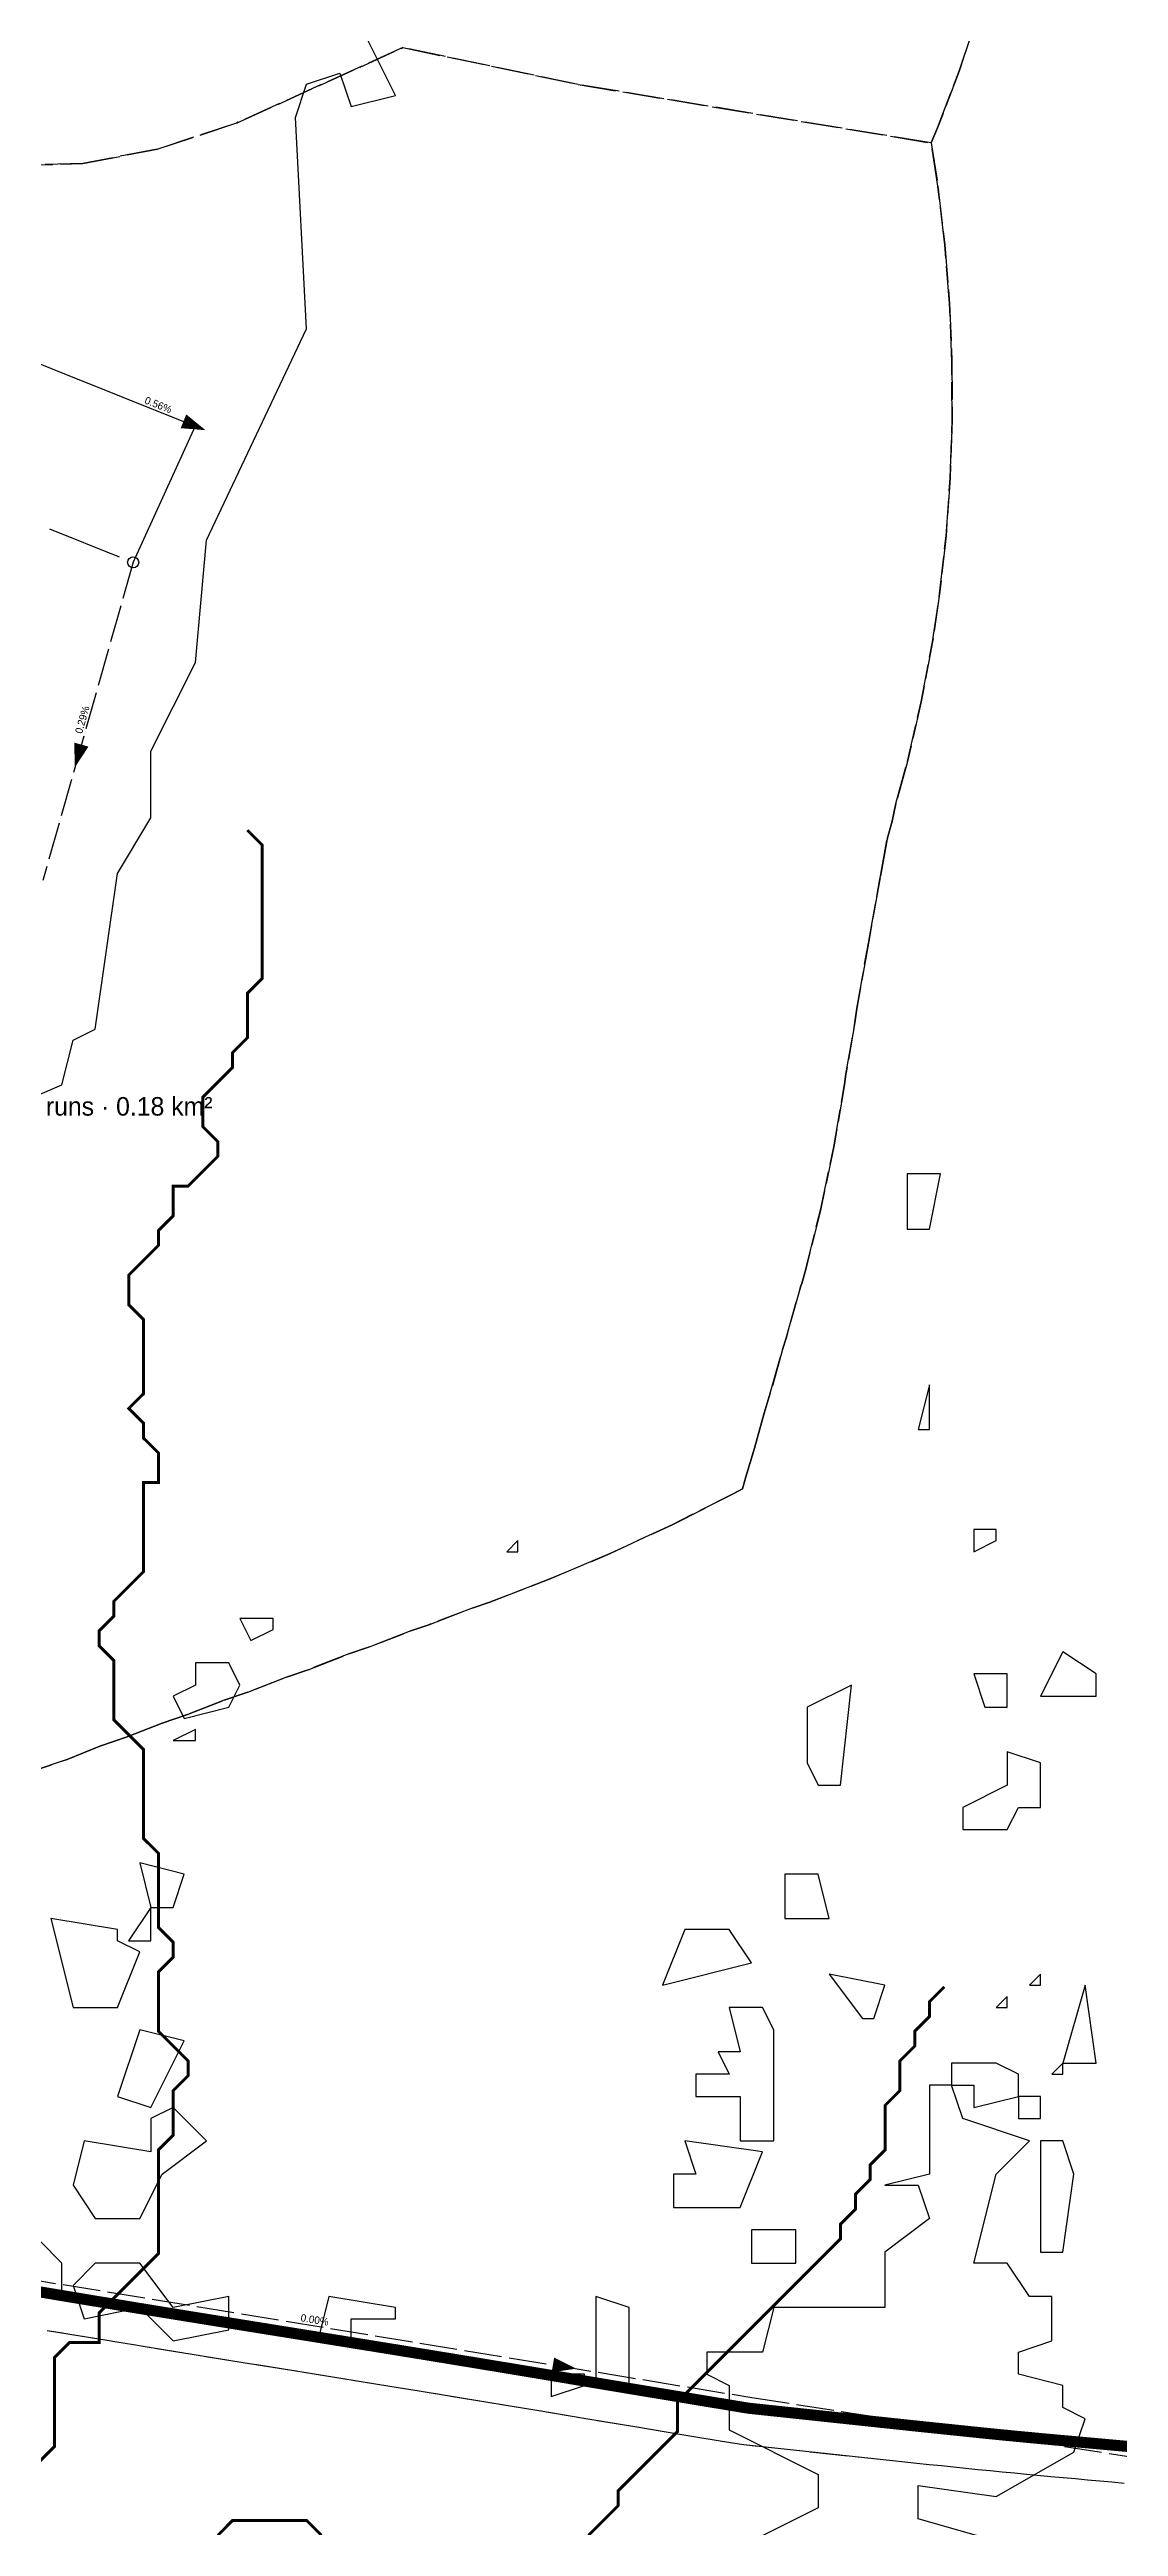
# Model space of a CAD drawing. Header units: metres. Extents: x 442821 to 452274, y 2561971 to 2571293.
# Drawn here: x 449506 to 449795, y 2567635 to 2568303 of the extents above; entities that cross this region are included whole.
import ezdxf
from ezdxf.enums import TextEntityAlignment as Align

# ---------------------------------------------------------------- set-up
doc = ezdxf.new("R2010")
doc.units = ezdxf.units.M
doc.header["$LTSCALE"] = 8
doc.linetypes.add('DASHDOT', pattern=[3.556, 2.54, -0.508, 0, -0.508])
doc.linetypes.add('DASHED', pattern=[1.524, 1.27, -0.254])
for name, color, linetype in [('A_ARROWS', 7, 'Continuous'), ('A_CATCH_LABEL', 7, 'Continuous'), ('A_CATCHMENTS', 7, 'Continuous'), ('A_ENVELOPE', 3, 'Continuous'), ('A_GRADIENT', 8, 'Continuous'), ('A_JUNCTIONS', 8, 'Continuous'), ('A_MAIN_PIPE', 5, 'Continuous'), ('A_RUNS', 7, 'Continuous'), ('A_STREAMS', 5, 'Continuous'), ('A_WADI', 4, 'Continuous')]:
    doc.layers.add(name, color=color, linetype=linetype)

msp = doc.modelspace()

# ---------------------------------------------------------------- linework, layer by layer
at = {"layer": 'A_ARROWS', "color": 2}
for points in [[(449548.53, 2568200.66), (449541.84, 2568201.21), (449543.34, 2568204.92)], [(449513.28, 2568109.66), (449513.11, 2568116.36), (449516.96, 2568115.27)]]:
    msp.add_solid(points, dxfattribs=at)
at = {"layer": 'A_ARROWS', "color": 1}
msp.add_solid([(449648.56, 2567677.52), (449641.92, 2567676.58), (449642.57, 2567680.53)], dxfattribs=at)
at = {"layer": 'A_CATCHMENTS', "color": 1, "linetype": 'DASHED'}
for points in [[(449497.33, 2567837.26), (449511.17, 2567841.95), (449520.04, 2567845.49), (449527.43, 2567848), (449536.81, 2567851.72), (449543.69, 2567854.05), (449553.59, 2567857.95), (449559.95, 2567860.11), (449570.37, 2567864.18), (449576.21, 2567866.16), (449587.15, 2567870.41), (449592.47, 2567872.22), (449603.93, 2567876.64), (449608.73, 2567878.27), (449620.7, 2567882.87), (449624.99, 2567884.32), (449641.27, 2567890.55), (449657.68, 2567897.51), (449674.21, 2567905.2), (449690.86, 2567913.62), (449693.4, 2567915.01), (449694.26, 2567918.23), (449696.64, 2567925.98), (449699.21, 2567935.41), (449700.89, 2567940.79), (449704.17, 2567952.58), (449705.13, 2567955.61), (449709.14, 2567969.75), (449709.36, 2567970.42), (449710.35, 2567973.85), (449714.51, 2567990.55), (449718.04, 2568007.28), (449720.92, 2568024.05), (449721.29, 2568026.85), (449723.72, 2568040.82), (449724.23, 2568044.57), (449727.34, 2568062.24), (449727.47, 2568062.8), (449730.38, 2568079), (449730.5, 2568079.9), (449732.41, 2568090.32), (449733.72, 2568095.16), (449734.79, 2568099.88), (449737.88, 2568111.27), (449741.59, 2568127.4), (449744.65, 2568143.59), (449746.57, 2568156.51), (449748.29, 2568172.11), (449749.41, 2568187.75), (449749.94, 2568203.43), (449749.88, 2568219.14), (449749.22, 2568234.89), (449747.96, 2568250.68), (449746.11, 2568266.51), (449744.31, 2568278.17), (449746.02, 2568282.23), (449751.81, 2568297.57), (449756.98, 2568312.95)], [(449601.79, 2568303.92), (449556.9, 2568283.55), (449535.5, 2568276.49), (449515.4, 2568272.66), (449497.2, 2568272.09), (449480.74, 2568274.38), (449465.42, 2568279.49), (449461.24, 2568281.82), (449450.47, 2568285.56), (449447.22, 2568287.43), (449435.53, 2568291.65), (449433.2, 2568293.03), (449420.6, 2568297.74), (449419.17, 2568298.61), (449405.67, 2568303.85)], [(449796.35, 2567646.58), (449793.06, 2567646.89), (449789.76, 2567647.18), (449786.47, 2567647.48), (449783.18, 2567647.77), (449779.9, 2567648.07), (449776.6, 2567648.36), (449773.78, 2567648.62), (449770.03, 2567648.97), (449766.74, 2567649.29), (449763.45, 2567649.61), (449760.18, 2567649.93), (449756.88, 2567650.27), (449753.6, 2567650.6), (449750.31, 2567650.94), (449747.03, 2567651.28), (449743.74, 2567651.62), (449740.45, 2567651.97), (449737.17, 2567652.32), (449733.88, 2567652.67), (449693.75, 2567656.94), (449690.73, 2567657.43), (449681.31, 2567658.98), (449677.53, 2567659.61), (449664.33, 2567661.81), (449651.13, 2567664.01), (449637.92, 2567666.22), (449624.72, 2567668.41), (449606.13, 2567671.47), (449598.29, 2567672.75), (449585.07, 2567674.89), (449571.86, 2567677.01), (449558.65, 2567679.13), (449545.43, 2567681.26), (449532.22, 2567683.41), (449529.1, 2567683.92), (449524.64, 2567684.65), (449521.99, 2567685.09), (449505.82, 2567687.78)]]:
    msp.add_lwpolyline(points, dxfattribs=at)
at = {"layer": 'A_CATCHMENTS', "color": 3, "linetype": 'DASHED'}
msp.add_lwpolyline([(449756.98, 2568312.95), (449751.81, 2568297.57), (449746.02, 2568282.23), (449744.31, 2568278.17), (449649.08, 2568293.95), (449601.79, 2568303.92)], dxfattribs=at)
at = {"layer": 'A_CATCHMENTS', "color": 2, "linetype": 'DASHED'}
msp.add_lwpolyline([(449497.2, 2568272.09), (449515.4, 2568272.66), (449535.5, 2568276.49), (449556.9, 2568283.55), (449601.79, 2568303.92), (449649.08, 2568293.95), (449744.31, 2568278.17), (449746.11, 2568266.51), (449747.96, 2568250.68), (449749.22, 2568234.89), (449749.88, 2568219.14), (449749.94, 2568203.43), (449749.41, 2568187.75), (449748.29, 2568172.11), (449746.57, 2568156.51), (449744.65, 2568143.59), (449741.59, 2568127.4), (449737.88, 2568111.27), (449734.79, 2568099.88), (449733.72, 2568095.16), (449732.41, 2568090.32), (449730.5, 2568079.9), (449730.38, 2568079), (449727.47, 2568062.8), (449727.34, 2568062.24), (449724.23, 2568044.57), (449723.72, 2568040.82), (449721.29, 2568026.85), (449720.92, 2568024.05), (449718.04, 2568007.28), (449714.51, 2567990.55), (449710.35, 2567973.85), (449709.36, 2567970.42), (449709.14, 2567969.75), (449705.13, 2567955.61), (449704.17, 2567952.58), (449700.89, 2567940.79), (449699.21, 2567935.41), (449696.64, 2567925.98), (449694.26, 2567918.23), (449693.4, 2567915.01), (449690.86, 2567913.62), (449674.21, 2567905.2), (449657.68, 2567897.51), (449641.27, 2567890.55), (449624.99, 2567884.32), (449620.7, 2567882.87), (449608.73, 2567878.27), (449603.93, 2567876.64), (449592.47, 2567872.22), (449587.15, 2567870.41), (449576.21, 2567866.16), (449570.37, 2567864.18), (449559.95, 2567860.11), (449553.59, 2567857.95), (449543.69, 2567854.05), (449536.81, 2567851.72), (449527.43, 2567848), (449520.04, 2567845.49), (449511.17, 2567841.95), (449497.33, 2567837.26)], dxfattribs=at)
at = {"layer": 'A_ENVELOPE', "color": 3}
msp.add_lwpolyline([(449796.35, 2567646.58), (449793.06, 2567646.89), (449789.76, 2567647.18), (449786.47, 2567647.48), (449783.18, 2567647.77), (449779.9, 2567648.07), (449776.6, 2567648.36), (449773.78, 2567648.62), (449770.03, 2567648.97), (449766.74, 2567649.29), (449763.45, 2567649.61), (449760.18, 2567649.93), (449756.88, 2567650.27), (449753.6, 2567650.6), (449750.31, 2567650.94), (449747.03, 2567651.28), (449743.74, 2567651.62), (449740.45, 2567651.97), (449737.17, 2567652.32), (449733.88, 2567652.67), (449693.75, 2567656.94), (449690.73, 2567657.43), (449681.31, 2567658.98), (449677.53, 2567659.61), (449664.33, 2567661.81), (449651.13, 2567664.01), (449637.92, 2567666.22), (449624.72, 2567668.41), (449606.13, 2567671.47), (449598.29, 2567672.75), (449585.07, 2567674.89), (449571.86, 2567677.01), (449558.65, 2567679.13), (449545.43, 2567681.26), (449532.22, 2567683.41), (449529.1, 2567683.92), (449524.64, 2567684.65), (449521.99, 2567685.09), (449505.82, 2567687.78)], dxfattribs=at)
at = {"layer": 'A_JUNCTIONS'}
msp.add_circle((449529.02, 2568165.01), 1.5, dxfattribs=at)
at = {"layer": 'A_MAIN_PIPE', "color": 5, "const_width": 3}
msp.add_lwpolyline([(449797.28, 2567656.54), (449793.97, 2567656.84), (449790.66, 2567657.14), (449787.36, 2567657.44), (449784.07, 2567657.73), (449780.79, 2567658.03), (449777.51, 2567658.32), (449774.7, 2567658.58), (449770.97, 2567658.93), (449767.7, 2567659.24), (449764.43, 2567659.56), (449761.17, 2567659.88), (449757.89, 2567660.21), (449754.61, 2567660.55), (449751.34, 2567660.89), (449748.06, 2567661.23), (449744.78, 2567661.57), (449741.5, 2567661.91), (449738.22, 2567662.26), (449734.94, 2567662.61), (449695.08, 2567666.85), (449692.35, 2567667.3), (449682.95, 2567668.85), (449679.17, 2567669.48), (449665.97, 2567671.67), (449652.77, 2567673.87), (449639.56, 2567676.08), (449626.35, 2567678.28), (449607.75, 2567681.34), (449599.89, 2567682.62), (449586.66, 2567684.76), (449573.44, 2567686.89), (449560.23, 2567689.01), (449547.03, 2567691.14), (449533.84, 2567693.28), (449530.72, 2567693.79), (449526.27, 2567694.52), (449523.63, 2567694.96), (449507.47, 2567697.64), (449494.27, 2567699.85)], dxfattribs=at)
at = {"layer": 'A_RUNS', "color": 2, "linetype": 'DASHDOT'}
msp.add_lwpolyline([(449373.89, 2568227.1), (449529.02, 2568165.01)], dxfattribs=at)
at = {"layer": 'A_RUNS', "color": 2}
msp.add_lwpolyline([(449487.15, 2568225.2), (449545.74, 2568201.79), (449529.02, 2568165.01)], dxfattribs=at)
at = {"layer": 'A_RUNS', "color": 2, "linetype": 'DASHED'}
msp.add_lwpolyline([(449529.02, 2568165.01), (449504.62, 2568079.17)], dxfattribs=at)
at = {"layer": 'A_RUNS', "color": 1, "linetype": 'DASHED'}
msp.add_lwpolyline([(449243.18, 2567743.83), (449293.53, 2567735.74), (449695.92, 2567669.75), (449912.47, 2567635.88)], dxfattribs=at)
at = {"layer": 'A_STREAMS', "color": 5, "const_width": 0.8}
for points in [[(449559.83, 2568092.7), (449563.83, 2568088.7), (449563.83, 2568084.7), (449563.83, 2568080.7), (449563.83, 2568076.7), (449563.83, 2568072.7), (449563.83, 2568068.7), (449563.83, 2568064.69), (449563.83, 2568060.69), (449563.83, 2568056.69), (449563.83, 2568052.69), (449559.83, 2568048.69), (449559.83, 2568044.69), (449559.83, 2568040.69), (449559.83, 2568036.68), (449555.83, 2568032.68), (449555.83, 2568028.68), (449551.83, 2568024.68), (449547.83, 2568020.68), (449547.83, 2568016.68), (449547.83, 2568012.68), (449551.83, 2568008.68), (449551.83, 2568004.67), (449547.83, 2568000.67), (449543.83, 2567996.67), (449539.83, 2567996.67), (449539.83, 2567992.67), (449539.83, 2567988.67), (449535.83, 2567984.67), (449535.83, 2567980.67), (449531.82, 2567976.66), (449527.82, 2567972.66), (449527.82, 2567968.66), (449527.82, 2567964.66), (449531.82, 2567960.66), (449531.82, 2567956.66), (449531.82, 2567952.66), (449531.82, 2567948.65), (449531.82, 2567944.65), (449531.82, 2567940.65), (449527.82, 2567936.65), (449531.82, 2567932.65), (449531.82, 2567928.65), (449535.83, 2567924.65), (449535.83, 2567920.64), (449535.83, 2567916.64), (449531.82, 2567916.64), (449531.82, 2567912.64), (449531.82, 2567908.64), (449531.82, 2567904.64), (449531.82, 2567900.64), (449531.82, 2567896.64), (449531.82, 2567892.63), (449527.82, 2567888.63), (449523.82, 2567884.63), (449523.82, 2567880.63), (449519.82, 2567876.63), (449519.82, 2567872.63), (449523.82, 2567868.63), (449523.82, 2567864.62), (449523.82, 2567860.62), (449523.82, 2567856.62), (449523.82, 2567852.62), (449527.82, 2567848.62), (449531.82, 2567844.62), (449531.82, 2567840.62), (449531.82, 2567836.62), (449531.82, 2567832.61), (449531.82, 2567828.61), (449531.82, 2567824.61), (449531.82, 2567820.61), (449535.83, 2567816.61), (449535.83, 2567812.61), (449535.83, 2567808.61), (449535.83, 2567804.6), (449535.83, 2567800.6), (449535.83, 2567796.6), (449539.83, 2567792.6), (449539.83, 2567788.6), (449535.83, 2567784.6), (449535.83, 2567780.6), (449535.83, 2567776.59), (449535.83, 2567772.59), (449535.83, 2567768.59), (449539.83, 2567764.59), (449543.83, 2567760.59), (449543.83, 2567756.59), (449539.83, 2567752.59), (449539.83, 2567748.58), (449539.83, 2567744.58), (449539.83, 2567740.58), (449535.83, 2567736.58), (449535.83, 2567732.58), (449535.83, 2567728.58), (449535.83, 2567724.58), (449535.83, 2567720.57), (449535.83, 2567716.57), (449535.83, 2567712.57), (449535.83, 2567708.57), (449531.82, 2567704.57), (449527.82, 2567700.57), (449523.82, 2567696.57), (449519.82, 2567692.56), (449519.82, 2567688.56), (449519.82, 2567684.56), (449515.82, 2567684.56), (449511.82, 2567684.56), (449507.82, 2567680.56), (449507.82, 2567676.56), (449507.82, 2567672.56), (449507.82, 2567668.56), (449507.82, 2567664.56), (449507.82, 2567660.55), (449507.82, 2567656.55), (449503.82, 2567652.55)], [(449747.85, 2567780.6), (449743.85, 2567776.59), (449743.85, 2567772.59), (449739.85, 2567768.59), (449739.85, 2567764.59), (449735.85, 2567760.59), (449735.85, 2567756.59), (449735.85, 2567752.59), (449731.85, 2567748.58), (449731.85, 2567744.58), (449731.85, 2567740.58), (449731.85, 2567736.58), (449727.85, 2567732.58), (449727.85, 2567728.58), (449723.85, 2567724.58), (449723.85, 2567720.57), (449719.85, 2567716.57), (449719.85, 2567712.57), (449715.85, 2567708.57), (449711.85, 2567704.57), (449707.85, 2567700.57), (449703.85, 2567696.57), (449699.85, 2567692.56), (449695.85, 2567688.56), (449691.85, 2567684.56), (449687.85, 2567680.56), (449683.85, 2567676.56), (449679.85, 2567672.56), (449675.84, 2567668.56), (449675.84, 2567664.56), (449675.84, 2567660.55), (449671.84, 2567656.55), (449667.84, 2567652.55), (449663.84, 2567648.55), (449659.84, 2567644.55), (449659.84, 2567640.55), (449655.84, 2567636.55), (449651.84, 2567632.54)], [(449579.83, 2567632.54), (449575.83, 2567636.55), (449571.83, 2567636.55), (449567.83, 2567636.55), (449563.83, 2567636.55), (449559.83, 2567636.55), (449555.83, 2567636.55), (449551.83, 2567632.54)]]:
    msp.add_lwpolyline(points, dxfattribs=at)
at = {"layer": 'A_WADI', "color": 4}
for points in [[(449488.8, 2568015.01), (449509.8, 2568024.01), (449512.8, 2568036.01), (449518.8, 2568039.01), (449524.8, 2568081.01), (449533.8, 2568096.01), (449533.8, 2568114.01), (449545.8, 2568138.01), (449548.8, 2568171.01), (449575.8, 2568228.01), (449572.8, 2568285.01), (449575.8, 2568294.01), (449584.8, 2568297.01), (449587.8, 2568288.01), (449599.8, 2568291.01), (449590.8, 2568309.01)], [(449761.8, 2567631.01), (449740.8, 2567637.01), (449740.8, 2567646.01), (449761.8, 2567643.01), (449782.8, 2567655.01), (449785.8, 2567664.01), (449779.8, 2567667.01), (449779.8, 2567673.01), (449767.8, 2567676.01), (449767.8, 2567682.01), (449776.8, 2567685.01), (449776.8, 2567697.01), (449770.8, 2567697.01), (449764.8, 2567706.01), (449755.8, 2567706.01), (449761.8, 2567730.01), (449770.8, 2567739.01), (449752.8, 2567745.01), (449749.8, 2567754.01), (449743.8, 2567754.01), (449743.8, 2567730.01), (449731.8, 2567727.01), (449740.8, 2567727.01), (449743.8, 2567718.01), (449731.8, 2567709.01), (449731.8, 2567694.01), (449701.8, 2567694.01), (449698.8, 2567682.01), (449683.8, 2567682.01), (449683.8, 2567676.01), (449689.8, 2567673.01), (449689.8, 2567661.01), (449713.8, 2567649.01), (449713.8, 2567640.01), (449695.8, 2567631.01)], [(449503.8, 2567697.01), (449509.8, 2567697.01), (449509.8, 2567706.01), (449503.8, 2567712.01)]]:
    msp.add_lwpolyline(points, dxfattribs=at)
for points in [[(449737.8, 2567985.01), (449743.8, 2567985.01), (449746.8, 2568000.01), (449737.8, 2568000.01), (449737.8, 2567985.01)], [(449743.8, 2567931.01), (449743.8, 2567943.01), (449740.8, 2567931.01), (449743.8, 2567931.01)], [(449632.8, 2567898.01), (449632.8, 2567901.01), (449629.8, 2567898.01), (449632.8, 2567898.01)], [(449755.8, 2567898.01), (449761.8, 2567901.01), (449761.8, 2567904.01), (449755.8, 2567904.01), (449755.8, 2567898.01)], [(449560.8, 2567874.01), (449566.8, 2567877.01), (449566.8, 2567880.01), (449557.8, 2567880.01), (449560.8, 2567874.01)], [(449545.8, 2567862.01), (449539.8, 2567859.01), (449542.8, 2567853.01), (449554.8, 2567856.01), (449557.8, 2567862.01), (449554.8, 2567868.01), (449545.8, 2567868.01), (449545.8, 2567862.01)], [(449758.8, 2567856.01), (449764.8, 2567856.01), (449764.8, 2567865.01), (449755.8, 2567865.01), (449758.8, 2567856.01)], [(449773.8, 2567859.01), (449788.8, 2567859.01), (449788.8, 2567865.01), (449779.8, 2567871.01), (449773.8, 2567859.01)], [(449710.8, 2567841.01), (449713.8, 2567835.01), (449719.8, 2567835.01), (449722.8, 2567862.01), (449710.8, 2567856.01), (449710.8, 2567841.01)], [(449545.8, 2567847.01), (449545.8, 2567850.01), (449539.8, 2567847.01), (449545.8, 2567847.01)], [(449764.8, 2567835.01), (449752.8, 2567829.01), (449752.8, 2567823.01), (449764.8, 2567823.01), (449767.8, 2567829.01), (449773.8, 2567829.01), (449773.8, 2567841.01), (449764.8, 2567844.01), (449764.8, 2567835.01)], [(449539.8, 2567802.01), (449542.8, 2567811.01), (449530.8, 2567814.01), (449533.8, 2567802.01), (449539.8, 2567802.01)], [(449704.8, 2567799.01), (449716.8, 2567799.01), (449713.8, 2567811.01), (449704.8, 2567811.01), (449704.8, 2567799.01)], [(449512.8, 2567775.01), (449524.8, 2567775.01), (449530.8, 2567790.01), (449524.8, 2567793.01), (449524.8, 2567796.01), (449506.8, 2567799.01), (449512.8, 2567775.01)], [(449527.8, 2567793.01), (449533.8, 2567793.01), (449533.8, 2567802.01), (449527.8, 2567793.01)], [(449671.8, 2567781.01), (449695.8, 2567787.01), (449689.8, 2567796.01), (449677.8, 2567796.01), (449671.8, 2567781.01)], [(449725.8, 2567772.01), (449728.8, 2567772.01), (449731.8, 2567781.01), (449716.8, 2567784.01), (449725.8, 2567772.01)], [(449764.8, 2567775.01), (449764.8, 2567778.01), (449761.8, 2567775.01), (449764.8, 2567775.01)], [(449773.8, 2567781.01), (449773.8, 2567784.01), (449770.8, 2567781.01), (449773.8, 2567781.01)], [(449788.8, 2567760.01), (449785.8, 2567781.01), (449779.8, 2567760.01), (449788.8, 2567760.01)], [(449692.8, 2567763.01), (449686.8, 2567763.01), (449689.8, 2567757.01), (449680.8, 2567757.01), (449680.8, 2567751.01), (449692.8, 2567751.01), (449692.8, 2567739.01), (449701.8, 2567739.01), (449701.8, 2567769.01), (449698.8, 2567775.01), (449689.8, 2567775.01), (449692.8, 2567763.01)], [(449524.8, 2567751.01), (449533.8, 2567748.01), (449542.8, 2567766.01), (449530.8, 2567769.01), (449524.8, 2567751.01)], [(449755.8, 2567754.01), (449755.8, 2567748.01), (449767.8, 2567751.01), (449767.8, 2567757.01), (449761.8, 2567760.01), (449749.8, 2567760.01), (449749.8, 2567754.01), (449755.8, 2567754.01)], [(449776.8, 2567757.01), (449779.8, 2567757.01), (449779.8, 2567760.01), (449776.8, 2567757.01)], [(449767.8, 2567745.01), (449773.8, 2567745.01), (449773.8, 2567751.01), (449767.8, 2567751.01), (449767.8, 2567745.01)], [(449533.8, 2567745.01), (449533.8, 2567736.01), (449515.8, 2567739.01), (449512.8, 2567727.01), (449518.8, 2567718.01), (449530.8, 2567718.01), (449536.8, 2567730.01), (449548.8, 2567739.01), (449539.8, 2567748.01), (449533.8, 2567745.01)], [(449680.8, 2567730.01), (449674.8, 2567730.01), (449674.8, 2567721.01), (449692.8, 2567721.01), (449698.8, 2567736.01), (449677.8, 2567739.01), (449680.8, 2567730.01)], [(449773.8, 2567709.01), (449779.8, 2567709.01), (449782.8, 2567730.01), (449779.8, 2567739.01), (449773.8, 2567739.01), (449773.8, 2567709.01)], [(449695.8, 2567706.01), (449707.8, 2567706.01), (449707.8, 2567715.01), (449695.8, 2567715.01), (449695.8, 2567706.01)], [(449512.8, 2567700.01), (449515.8, 2567691.01), (449530.8, 2567694.01), (449539.8, 2567685.01), (449554.8, 2567688.01), (449554.8, 2567697.01), (449539.8, 2567694.01), (449530.8, 2567706.01), (449518.8, 2567706.01), (449512.8, 2567700.01)], [(449578.8, 2567685.01), (449587.8, 2567685.01), (449587.8, 2567691.01), (449599.8, 2567691.01), (449599.8, 2567694.01), (449581.8, 2567697.01), (449578.8, 2567685.01)], [(449653.8, 2567673.01), (449662.8, 2567673.01), (449662.8, 2567694.01), (449653.8, 2567697.01), (449653.8, 2567673.01)], [(449641.8, 2567670.01), (449650.8, 2567673.01), (449650.8, 2567676.01), (449641.8, 2567676.01), (449641.8, 2567670.01)]]:
    msp.add_lwpolyline(points, close=True, dxfattribs=at)

# ---------------------------------------------------------------- texts
at = {"layer": 'A_CATCH_LABEL', "color": 2}
msp.add_text('C28 · JOIN · 1.3 km · 12 runs · 0.18 km²', height=5, dxfattribs=at).set_placement((449490.6, 2568018.19), align=Align.MIDDLE_CENTER)
at = {"layer": 'A_GRADIENT', "color": 2}
for s, rotation, p in [('0.56%', -21.77695, (449535.21, 2568206)), ('0.29%', 74.12953, (449516.82, 2568122.09))]:
    msp.add_text(s, height=2, rotation=rotation, dxfattribs=at).set_placement(p, align=Align.BOTTOM_CENTER)
at = {"layer": 'A_GRADIENT', "color": 1}
msp.add_text('0.00%', height=2, rotation=-9.31314, dxfattribs=at).set_placement((449577.71, 2567689.14), align=Align.BOTTOM_CENTER)

doc.saveas('drawing.dxf')
